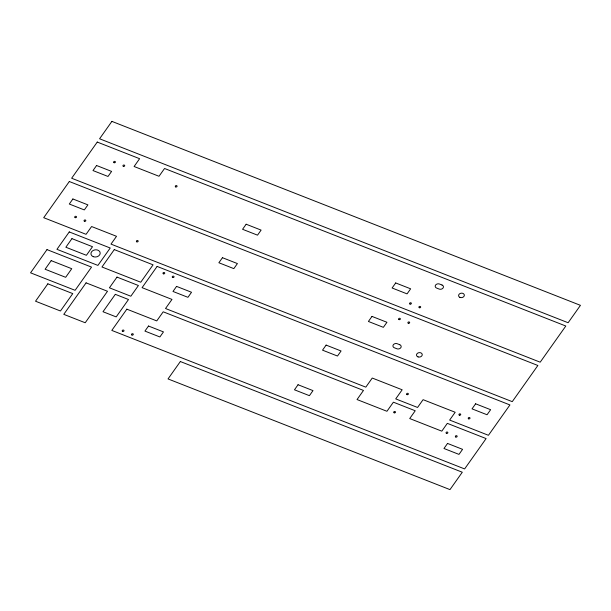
<?xml version="1.0" encoding="UTF-8"?>
<svg xmlns="http://www.w3.org/2000/svg" width="611" height="611" viewBox="0 0 611 611"><rect width="100%" height="100%" fill="white"/><g stroke="black" fill="none" stroke-linecap="round" stroke-linejoin="round"><path stroke-width="0.92" d="M69.318 181.52L43.709 217.692L86.075 234.326L91.597 226.528L116.525 236.312L110.996 244.11L512.255 401.656L537.871 365.485L69.318 181.52M97.256 142.065L71.647 178.236L540.193 362.193L565.809 326.022L164.55 168.483L159.02 176.281L134.099 166.498L139.621 158.7L97.256 142.065M111.897 121.383L99.585 138.773L568.131 322.738L580.45 305.34L111.897 121.383M72.885 198.972L69.303 204.028L84.326 209.932L87.908 204.868L72.885 198.972M96.584 165.512L93.002 170.568L108.017 176.464L111.599 171.408L96.584 165.512M46.986 249.616L30.55 272.827L75.1 290.317L91.535 267.106L46.986 249.616M69.264 231.928L56.945 249.326L97.913 265.411L110.232 248.013L69.264 231.928M51.187 260.637L45.099 269.237L65.66 277.31L71.747 268.71L51.187 260.637M71.938 238.634L65.851 247.234L86.411 255.306L92.498 246.707L71.938 238.634M47.849 283.825L35.53 301.215L60.458 310.999L72.77 293.608L47.849 283.825M86.082 282.855L63.788 314.352L85.212 322.761L107.505 291.271L86.082 282.855M114.28 249.601L101.961 266.999L140.751 282.229L153.063 264.83L114.28 249.601M116.999 277.104L109.415 287.812L130.838 296.228L138.422 285.513L116.999 277.104M115.319 294.334L102.999 311.732L116.189 316.91L128.509 299.512L115.319 294.334M126.851 309.166L111.805 330.414L464.62 468.935L486.112 438.583L447.321 423.354L441.799 431.16L409.714 418.558L415.236 410.76L393.392 402.183L386.946 411.287L357.038 399.548L363.484 390.437L163.206 311.809L156.752 320.912L126.851 309.166M157.111 266.419L142.073 287.666L171.981 299.413L165.528 308.517L365.813 387.153L372.259 378.041L402.168 389.787L395.722 398.891L417.565 407.468L423.087 399.67L455.18 412.265L449.65 420.07L488.441 435.299L509.933 404.94L157.111 266.419M148.511 326.03L144.929 331.093L159.883 336.959L163.465 331.903L148.511 326.03M176.571 286.391L172.989 291.455L187.944 297.32L191.526 292.264L176.571 286.391M222.457 257.697L218.875 262.753L233.83 268.626L237.412 263.57L222.457 257.697M246.149 224.229L242.567 229.293L257.521 235.166L261.103 230.103L246.149 224.229M180.352 361.529L168.033 378.927L449.979 489.617L462.29 472.227L180.352 361.529M298.046 384.739L294.464 389.803L309.418 395.668L313 390.612L298.046 384.739M326.114 345.1L322.532 350.164L337.486 356.037L341.068 350.974L326.114 345.1M371.992 316.406L368.41 321.462L383.364 327.336L386.946 322.28L371.992 316.406M395.691 282.946L392.109 288.002L407.063 293.876L410.638 288.812L395.691 282.946M447.55 443.441L443.968 448.497L458.991 454.393L462.573 449.337L447.55 443.441M475.618 403.802L472.036 408.858L487.051 414.754L490.633 409.698L475.618 403.802M442.005 285.009L439.515 284.031A2.887 2.23 -8 0 0 435.59 285.07A2.887 2.23 -8 0 0 436.644 288.071L439.141 289.056A2.887 2.23 -8 0 0 443.067 288.01A2.887 2.23 -8 0 0 442.005 285.009M399.731 344.711L397.242 343.733A2.887 2.23 -8 0 0 393.316 344.78A2.887 2.23 -8 0 0 394.37 347.781L396.867 348.759A2.887 2.23 -8 0 0 400.793 347.712A2.887 2.23 -8 0 0 399.731 344.711M93.246 256.673A4.659 3.605 -8 0 0 100.204 253.145A4.659 3.605 -8 0 0 93.231 250.403A4.659 3.605 -8 0 0 93.246 256.673M419.329 307.723A0.909 0.703 -8 0 0 420.689 307.035A0.909 0.703 -8 0 0 419.329 306.501A0.909 0.703 -8 0 0 419.329 307.723M410.027 304.072A0.909 0.703 -8 0 0 411.386 303.384A0.909 0.703 -8 0 0 410.027 302.85A0.909 0.703 -8 0 0 410.027 304.072M175.724 186.913A0.909 0.703 -8 0 0 177.083 186.225A0.909 0.703 -8 0 0 175.724 185.691A0.909 0.703 -8 0 0 175.724 186.913M123.369 166.352A0.909 0.703 -8 0 0 124.72 165.665A0.909 0.703 -8 0 0 123.361 165.13A0.909 0.703 -8 0 0 123.369 166.352M114.066 162.702A0.909 0.703 -8 0 0 115.426 162.014A0.909 0.703 -8 0 0 114.066 161.48A0.909 0.703 -8 0 0 114.066 162.702M459.877 297.358A2.887 2.23 -8 0 0 464.337 295.388A2.887 2.23 -8 0 0 460.19 293.463A2.887 2.23 -8 0 0 459.877 297.358M408.324 323.265A0.909 0.703 -8 0 0 409.683 322.577A0.909 0.703 -8 0 0 408.324 322.043A0.909 0.703 -8 0 0 408.324 323.265M399.021 319.614A0.909 0.703 -8 0 0 400.381 318.927A0.909 0.703 -8 0 0 399.021 318.392A0.909 0.703 -8 0 0 399.021 319.614M136.833 241.841A0.909 0.703 -8 0 0 138.193 241.154A0.909 0.703 -8 0 0 136.833 240.619A0.909 0.703 -8 0 0 136.833 241.841M84.478 221.289A0.909 0.703 -8 0 0 85.83 220.602A0.909 0.703 -8 0 0 84.471 220.067A0.909 0.703 -8 0 0 84.478 221.289M75.176 217.638A0.909 0.703 -8 0 0 76.528 216.943A0.909 0.703 -8 0 0 75.168 216.409A0.909 0.703 -8 0 0 75.176 217.638M418.115 356.931A2.887 2.23 -8 0 0 422.247 354.533A2.887 2.23 -8 0 0 417.779 353.074A2.887 2.23 -8 0 0 418.115 356.931M468.668 418.841A0.909 0.703 -8 0 0 470.019 418.145A0.909 0.703 -8 0 0 468.66 417.618A0.909 0.703 -8 0 0 468.668 418.841M459.365 415.182A0.909 0.703 -8 0 0 460.725 414.495A0.909 0.703 -8 0 0 459.365 413.96A0.909 0.703 -8 0 0 459.365 415.182M407.025 394.637A0.909 0.703 -8 0 0 408.385 393.95A0.909 0.703 -8 0 0 407.025 393.415A0.909 0.703 -8 0 0 407.025 394.637M172.707 277.47A0.909 0.703 -8 0 0 174.059 276.783A0.909 0.703 -8 0 0 172.699 276.248A0.909 0.703 -8 0 0 172.707 277.47M163.404 273.82A0.909 0.703 -8 0 0 164.756 273.132A0.909 0.703 -8 0 0 163.397 272.598A0.909 0.703 -8 0 0 163.404 273.82M455.798 437.01A0.909 0.703 -8 0 0 457.158 436.323A0.909 0.703 -8 0 0 455.798 435.788A0.909 0.703 -8 0 0 455.798 437.01M446.496 433.359A0.909 0.703 -8 0 0 447.855 432.664A0.909 0.703 -8 0 0 446.496 432.13A0.909 0.703 -8 0 0 446.496 433.359M394.164 412.807A0.909 0.703 -8 0 0 395.516 412.12A0.909 0.703 -8 0 0 394.156 411.585A0.909 0.703 -8 0 0 394.164 412.807M131.953 335.027A0.909 0.703 -8 0 0 133.313 334.339A0.909 0.703 -8 0 0 131.953 333.805A0.909 0.703 -8 0 0 131.953 335.027M122.651 331.376A0.909 0.703 -8 0 0 124.01 330.688A0.909 0.703 -8 0 0 122.651 330.154A0.909 0.703 -8 0 0 122.651 331.376"/></g></svg>
